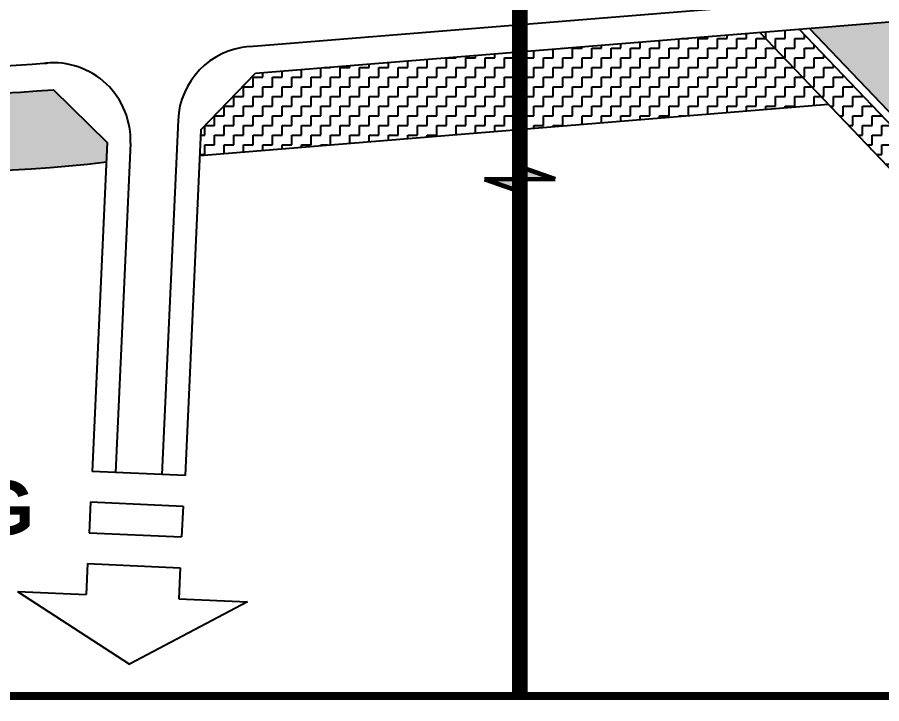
# Model space of a CAD drawing. Extents: x 30 to 1546, y -427 to 1340.
# Drawn here: x 902 to 1013.7, y 9 to 97.8 of the extents above; entities that cross this region are included whole.
import ezdxf

# ---------------------------------------------------------------- set-up
doc = ezdxf.new("R2010")
doc.units = 0
doc.header["$LTSCALE"] = 15
doc.header["$MEASUREMENT"] = 0
doc.layers.get('0').update_dxf_attribs({"linetype": 'CONTINUOUS'})
for name, color, linetype in [('-DIEN110', 1, 'CONTINUOUS'), ('GHICHU', 7, 'CONTINUOUS'), ('GT', 7, 'CONTINUOUS'), ('H-CAYXANH-CACHLY', 72, 'CONTINUOUS'), ('H-HTKT', 254, 'CONTINUOUS'), ('HANHLANG', 3, 'CONTINUOUS')]:
    doc.layers.add(name, color=color, linetype=linetype)
doc.styles.add('VNARIALHBOLD', font='')
doc.styles.get('VNARIALHBOLD').set_extended_font_data('.VnArialH', bold=True)
pattern_1 = [(0, (0, 0), (1.25, 1.25), [1.25, -1.25]), (90, (1.25, 0), (-1.25, 1.25), [1.25, -1.25])]

# ---------------------------------------------------------------- blocks, each defined once
blk = doc.blocks.new('110')
at = {"layer": '-DIEN110'}
h = blk.add_hatch(color=255, dxfattribs=at)
h.dxf.hatch_style = 1
h.paths.add_polyline_path([(0, 4.58), (-1.61, 0), (0, 0)])
h.paths.add_polyline_path([(0, -4.58), (1.61, 0), (0, 0)])
at = {"layer": '-DIEN110', "const_width": 0.6}
for points in [[(0, 4.58), (-1.61, 0)], [(0, 4.58), (0, -4.58)], [(0, -4.58), (1.61, 0)]]:
    blk.add_lwpolyline(points, dxfattribs=at)

msp = doc.modelspace()

# ---------------------------------------------------------------- hatches: boundary and pattern name
at = {"layer": 'GHICHU', "linetype": 'Continuous'}
msp.add_hatch(color=152, dxfattribs=at).paths.add_polyline_path([(1080.83, 16.28), (1086.76, 10), (1099.14, 10), (1039.7, 72.48), (1015.93, 97.28), (1004.36, 96.34)])
at = {"layer": 'H-CAYXANH-CACHLY'}
h = msp.add_hatch(dxfattribs=at)
h.set_pattern_fill('ZIGZAG,_O', color=256, scale=10)
h.set_pattern_definition(pattern_1)
h.paths.add_polyline_path([(563.55, 184.12), (563.55, 173.63), (836.72, 86.38, 0.107514), (913.54, 79.06), (913.65, 81.56), (906.66, 88.41, -0.099089), (839.77, 95.9)])
h = msp.add_hatch(dxfattribs=at)
h.set_pattern_fill('ZIGZAG,_O', color=256, scale=10)
h.set_pattern_definition(pattern_1)
h.paths.add_polyline_path([(1077.21, 12.83), (1079.88, 10), (1085.38, 10), (1080.11, 15.59), (1003.07, 96.23), (997.93, 95.82)])
h = msp.add_hatch(dxfattribs=at)
h.set_pattern_fill('ZIGZAG,_O', color=256, scale=10)
h.set_pattern_definition(pattern_1)
h.paths.add_polyline_path([(1006.83, 86.51), (997.93, 95.82), (932.82, 90.53), (925.74, 83.19), (925.59, 79.91)])

# ---------------------------------------------------------------- linework, layer by layer
at = {"layer": '-DIEN110', "const_width": 2}
msp.add_lwpolyline([(966.97, 176.83), (966.97, 10)], dxfattribs=at)
at = {"const_width": 1}
msp.add_lwpolyline([(30, 10), (1545, 10), (1545, 1340), (30, 1340)], close=True, dxfattribs=at)
at = {"layer": 'GHICHU', "color": 152, "linetype": 'Continuous'}
for points in [[(1003.07, 96.23), (1080.11, 15.59), (1085.38, 10)], [(1004.36, 96.34), (1080.83, 16.28), (1086.76, 10)]]:
    msp.add_lwpolyline(points, dxfattribs=at)
at = {"layer": 'GT'}
for p, q in [((925.74, 83.19), (932.82, 90.53)), ((906.66, 88.41), (913.65, 81.56)), ((922.79, 84.46), (920.7, 38.64)), ((925.74, 83.19), (923.7, 38.5)), ((913.65, 81.56), (911.71, 39.05)), ((916.65, 81.43), (914.71, 38.91)), ((923.7, 38.5), (911.71, 39.05)), ((911.47, 35.09), (911.29, 31.1)), ((911.47, 35.09), (923.44, 34.55)), ((923.44, 34.55), (923.26, 30.56)), ((911.29, 31.1), (923.26, 30.56)), ((911.11, 27.12), (910.93, 23.13)), ((911.11, 27.12), (923.08, 26.57)), ((923.08, 26.57), (922.89, 22.58)), ((902.05, 23.53), (910.93, 23.13)), ((902.05, 23.53), (916.51, 14.11)), ((922.89, 22.58), (931.77, 22.17)), ((931.77, 22.17), (916.51, 14.11))]:
    msp.add_line(p, q, dxfattribs=at)
for points in [[(931.97, 93.97), (1173.6, 113.59), (1473.48, 113.28)], [(932.82, 90.53), (1173.74, 110.09), (1474.41, 109.78)], [(905.54, 91.83), (905.85, 91.85)]]:
    msp.add_lwpolyline(points, dxfattribs=at)
for centre, radius, start, end in [((891.95, 259.32), 168.04, 252.2885, 274.7921), ((891.94, 259.27), 171.5, 252.2871, 274.9226), ((932.78, 84.01), 10, 94.6423, 177.3865), ((906.66, 81.88), 10, 357.3865, 95.64)]:
    msp.add_arc(centre, radius, start, end, dxfattribs=at)
at = {"layer": 'H-CAYXANH-CACHLY', "linetype": 'Continuous'}
msp.add_lwpolyline([(925.59, 79.91), (1006.86, 86.51)], dxfattribs=at)
msp.add_arc((891.94, 259.27), 181.5, 252.2871, 276.8332, dxfattribs=at)
at = {"layer": 'HANHLANG'}
msp.add_lwpolyline([(997.93, 95.82), (1077.21, 12.83), (1079.88, 10)], dxfattribs=at)

# ---------------------------------------------------------------- block references
at = {"layer": 'H-HTKT', "rotation": 270}
msp.add_blockref('110', (966.97, 76.83), dxfattribs=at)

# ---------------------------------------------------------------- texts
at = {"style": 'VNARIALHBOLD'}
msp.add_text('§i ra c¶ng', height=7, dxfattribs=at).set_placement((846.09, 30.85))

doc.saveas('drawing.dxf')
